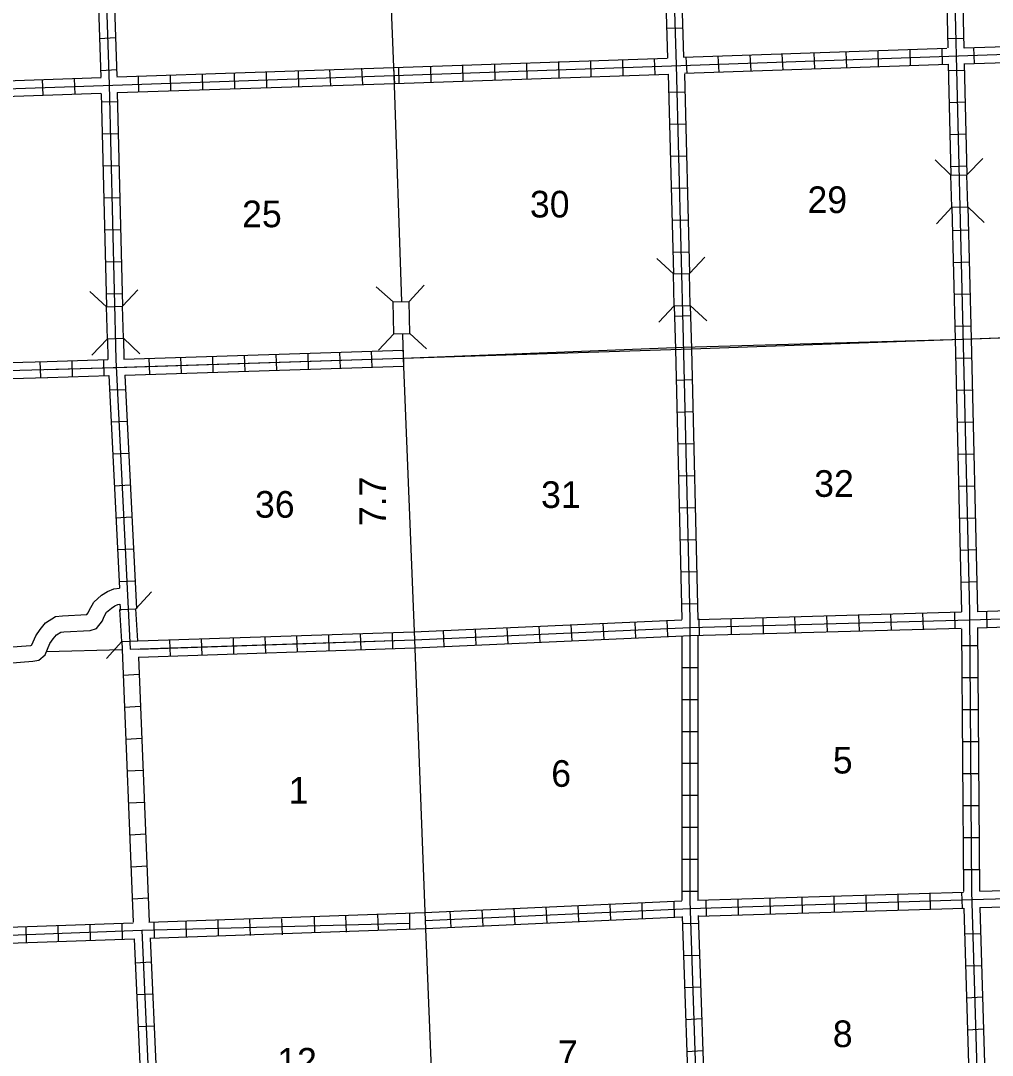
# Model space of a CAD drawing. Extents: x 1896717 to 2422910, y 16172403 to 16701586.
# Drawn here: x 2241761 to 2259990, y 16404125 to 16423538 of the extents above; entities that cross this region are included whole.
import ezdxf

# ---------------------------------------------------------------- set-up
doc = ezdxf.new("R2010")
doc.units = 0
for name, color, linetype in [('L11', 7, 'Continuous'), ('L13', 7, 'Continuous'), ('L14', 7, 'Continuous'), ('L18', 7, 'Continuous'), ('L28', 7, 'Continuous'), ('L3', 7, 'Continuous'), ('L4', 7, 'Continuous'), ('L8', 7, 'Continuous'), ('L9', 7, 'Continuous')]:
    doc.layers.add(name, color=color, linetype=linetype)

msp = doc.modelspace()

# ---------------------------------------------------------------- linework, layer by layer
at = {"layer": 'L11'}
for points in [[(2241316, 16411786), (2241517, 16411786), (2241949, 16411817), (2241967, 16411820), (2241973, 16411825), (2242047, 16411997), (2242129, 16412118), (2242227, 16412241), (2242416, 16412359), (2242547, 16412372), (2243005, 16412394), (2243029, 16412426), (2243048, 16412473), (2243133, 16412628), (2243279, 16412757), (2243390, 16412830), (2243506, 16412876), (2243612, 16412891)], [(2241323, 16411486), (2241528, 16411486), (2241990, 16411519), (2242099, 16411541), (2242219, 16411638), (2242311, 16411852), (2242371, 16411940), (2242430, 16412014), (2242515, 16412067), (2242569, 16412072), (2243063, 16412096), (2243185, 16412132), (2243293, 16412279), (2243319, 16412344), (2243371, 16412438), (2243462, 16412518), (2243528, 16412562), (2243583, 16412583), (2243624, 16412589)]]:
    msp.add_lwpolyline(points, dxfattribs=at)
at = {"layer": 'L13'}
msp.add_line((2242246, 16411701), (2243665, 16411738), dxfattribs=at)
at = {"layer": 'L18'}
for p, q in [((2259215, 16420638), (2258915, 16420929)), ((2259515, 16420646), (2259815, 16420954)), ((2259215, 16420638), (2259515, 16420646)), ((2259232, 16420038), (2259215, 16420638)), ((2259532, 16420046), (2259515, 16420646)), ((2259232, 16420038), (2258940, 16419729)), ((2259232, 16420038), (2259532, 16420046)), ((2259532, 16420046), (2259840, 16419754)), ((2254007, 16418788), (2253698, 16419079)), ((2254307, 16418796), (2254598, 16419104)), ((2254007, 16418788), (2254307, 16418796)), ((2254023, 16418188), (2254007, 16418788)), ((2254323, 16418196), (2254307, 16418796)), ((2243674, 16418179), (2243957, 16418488)), ((2248749, 16418263), (2248432, 16418546)), ((2249049, 16418271), (2249332, 16418579)), ((2243374, 16418171), (2243057, 16418454)), ((2248749, 16418263), (2249049, 16418271)), ((2249065, 16417671), (2249049, 16418271)), ((2243374, 16418171), (2243674, 16418179)), ((2243390, 16417571), (2243374, 16418171)), ((2243690, 16417579), (2243674, 16418179)), ((2248765, 16417663), (2248749, 16418263)), ((2254023, 16418188), (2253732, 16417879)), ((2254023, 16418188), (2254323, 16418196)), ((2254323, 16418196), (2254632, 16417904)), ((2243390, 16417571), (2243099, 16417263)), ((2243390, 16417571), (2243690, 16417579)), ((2243690, 16417579), (2243999, 16417288)), ((2248765, 16417663), (2248474, 16417354)), ((2248765, 16417663), (2249065, 16417671)), ((2249065, 16417671), (2249374, 16417379)), ((2243924, 16412504), (2244215, 16412821)), ((2243624, 16412488), (2243924, 16412504)), ((2243657, 16411888), (2243624, 16412488)), ((2243957, 16411904), (2243924, 16412504)), ((2243657, 16411888), (2243374, 16411571)), ((2243657, 16411888), (2243957, 16411904))]:
    msp.add_line(p, q, dxfattribs=at)
at = {"layer": 'L3'}
for points in [[(2248511, 16428774), (2248765, 16422513), (2248907, 16418271)], [(2248924, 16417663), (2248940, 16417204), (2249149, 16411921), (2249349, 16406654), (2249460, 16403867)]]:
    msp.add_lwpolyline(points, dxfattribs=at)
at = {"layer": 'L4'}
for points in [[(2259595, 16417571), (2264811, 16417763)], [(2254346, 16417384), (2259595, 16417571)], [(2248940, 16417208), (2254345, 16417384)]]:
    msp.add_lwpolyline(points, dxfattribs=at)
at = {"layer": 'L8'}
for p, q in [((2243094, 16427637), (2243265, 16422479)), ((2243393, 16427646), (2243565, 16422496)), ((2253882, 16423396), (2254182, 16423404)), ((2243240, 16423204), (2243540, 16423221)), ((2248765, 16422513), (2269840, 16423238)), ((2259157, 16423204), (2259457, 16423213)), ((2259465, 16423029), (2264390, 16423196)), ((2254198, 16422854), (2259140, 16423021)), ((2256640, 16422938), (2256657, 16422638)), ((2257240, 16422954), (2257257, 16422654)), ((2257840, 16422971), (2257848, 16422679)), ((2258440, 16422996), (2258448, 16422696)), ((2259040, 16423013), (2259048, 16422713)), ((2259640, 16423038), (2259648, 16422738)), ((2248757, 16422663), (2253890, 16422838)), ((2250649, 16422729), (2250657, 16422429)), ((2251249, 16422746), (2251257, 16422446)), ((2251849, 16422771), (2251857, 16422471)), ((2252449, 16422788), (2252457, 16422488)), ((2253049, 16422813), (2253057, 16422513)), ((2253648, 16422829), (2253657, 16422529)), ((2254240, 16422854), (2254257, 16422554)), ((2254840, 16422871), (2254857, 16422571)), ((2255440, 16422896), (2255457, 16422596)), ((2256040, 16422913), (2256057, 16422613)), ((2259457, 16422729), (2264390, 16422896)), ((2243265, 16422604), (2243565, 16422621)), ((2245165, 16422538), (2245174, 16422238)), ((2245765, 16422563), (2245774, 16422263)), ((2246365, 16422579), (2246374, 16422279)), ((2246965, 16422604), (2246974, 16422304)), ((2247557, 16422621), (2247574, 16422321)), ((2248157, 16422646), (2248174, 16422346)), ((2248757, 16422663), (2248774, 16422363)), ((2248774, 16422363), (2253915, 16422538)), ((2248849, 16422663), (2248857, 16422363)), ((2249449, 16422688), (2249457, 16422388)), ((2250049, 16422704), (2250057, 16422404)), ((2254215, 16422554), (2259165, 16422721)), ((2259173, 16422604), (2259473, 16422613)), ((2242166, 16422438), (2242174, 16422138)), ((2242765, 16422454), (2242774, 16422154)), ((2243965, 16422496), (2243974, 16422196)), ((2244565, 16422521), (2244574, 16422221)), ((2253923, 16422196), (2254223, 16422204)), ((2243282, 16422013), (2243582, 16422021)), ((2259182, 16422004), (2259482, 16422013)), ((2253932, 16421596), (2254232, 16421604)), ((2243299, 16421413), (2243599, 16421421)), ((2259198, 16421404), (2259498, 16421413)), ((2253948, 16420996), (2254248, 16421004)), ((2243307, 16420813), (2243607, 16420821)), ((2259215, 16420804), (2259515, 16420813)), ((2253965, 16420396), (2254265, 16420404)), ((2243324, 16420213), (2243624, 16420221)), ((2253982, 16419796), (2254282, 16419804)), ((2243340, 16419613), (2243640, 16419621)), ((2259240, 16419604), (2259540, 16419613)), ((2253998, 16419196), (2254298, 16419204)), ((2243357, 16419013), (2243657, 16419021)), ((2259257, 16419004), (2259557, 16419013)), ((2243365, 16418413), (2243665, 16418421)), ((2259273, 16418404), (2259573, 16418413)), ((2254032, 16417996), (2254332, 16418004)), ((2259290, 16417804), (2259590, 16417813)), ((2243699, 16417188), (2248935, 16417358)), ((2247146, 16417299), (2247156, 16417001)), ((2247743, 16417319), (2247752, 16417020)), ((2248339, 16417338), (2248349, 16417040)), ((2248935, 16417357), (2248945, 16417059)), ((2242137, 16416847), (2242128, 16417145)), ((2242260, 16417146), (2243399, 16417179)), ((2242733, 16416864), (2242725, 16417163)), ((2243330, 16416882), (2243321, 16417180)), ((2244165, 16417202), (2244175, 16416904)), ((2244761, 16417222), (2244771, 16416923)), ((2245358, 16417241), (2245367, 16416943)), ((2245954, 16417260), (2245964, 16416962)), ((2246550, 16417280), (2246560, 16416982)), ((2259298, 16417204), (2259598, 16417213)), ((2243715, 16416888), (2248945, 16417058)), ((2242268, 16416846), (2243415, 16416879)), ((2254057, 16416796), (2254357, 16416804)), ((2243424, 16416613), (2243724, 16416621)), ((2259315, 16416604), (2259615, 16416613)), ((2254073, 16416196), (2254373, 16416204)), ((2243457, 16416013), (2243757, 16416021)), ((2259332, 16416004), (2259632, 16416013)), ((2254090, 16415596), (2254390, 16415604)), ((2243482, 16415413), (2243782, 16415421)), ((2259348, 16415404), (2259648, 16415413)), ((2254098, 16414996), (2254398, 16415004)), ((2243515, 16414813), (2243815, 16414829)), ((2259357, 16414804), (2259657, 16414813)), ((2254115, 16414396), (2254415, 16414404)), ((2243540, 16414213), (2243840, 16414229)), ((2259373, 16414204), (2259673, 16414213)), ((2254132, 16413796), (2254432, 16413804)), ((2243574, 16413613), (2243874, 16413629)), ((2259390, 16413604), (2259690, 16413613)), ((2243607, 16413013), (2243899, 16413029)), ((2254140, 16413196), (2254440, 16413204)), ((2259398, 16413004), (2259698, 16413013)), ((2254157, 16412596), (2254457, 16412604)), ((2259882, 16412454), (2259890, 16412154)), ((2253282, 16412254), (2253299, 16411954)), ((2253882, 16412288), (2253898, 16411988)), ((2254482, 16412313), (2254490, 16412013)), ((2255082, 16412321), (2255090, 16412021)), ((2255682, 16412338), (2255690, 16412038)), ((2256282, 16412354), (2256290, 16412054)), ((2256882, 16412371), (2256890, 16412071)), ((2257482, 16412388), (2257490, 16412088)), ((2258082, 16412404), (2258090, 16412104)), ((2258682, 16412421), (2258690, 16412121)), ((2259282, 16412438), (2259290, 16412138)), ((2243957, 16411904), (2249140, 16412071)), ((2248744, 16411758), (2248734, 16412056)), ((2249690, 16412096), (2249699, 16411796)), ((2250290, 16412121), (2250299, 16411821)), ((2250882, 16412146), (2250899, 16411846)), ((2251482, 16412179), (2251499, 16411879)), ((2252082, 16412204), (2252099, 16411904)), ((2252682, 16412229), (2252699, 16411929)), ((2243969, 16411746), (2249152, 16411921)), ((2244570, 16411617), (2244560, 16411915)), ((2245166, 16411637), (2245156, 16411935)), ((2245763, 16411657), (2245753, 16411955)), ((2246359, 16411677), (2246349, 16411976)), ((2246955, 16411698), (2246945, 16411996)), ((2247551, 16411718), (2247541, 16412016)), ((2248148, 16411738), (2248138, 16412036)), ((2243665, 16411738), (2243874, 16406621)), ((2243974, 16411596), (2249157, 16411771)), ((2259415, 16411813), (2259715, 16411813)), ((2243974, 16411596), (2244174, 16406629)), ((2243685, 16411259), (2243987, 16411275)), ((2254165, 16411404), (2254465, 16411404)), ((2259423, 16411213), (2259723, 16411213)), ((2254165, 16410804), (2254465, 16410804)), ((2243709, 16410659), (2244011, 16410676)), ((2259423, 16410613), (2259723, 16410613)), ((2254165, 16410204), (2254465, 16410204)), ((2243734, 16410060), (2244035, 16410076)), ((2259432, 16410013), (2259732, 16410013)), ((2254165, 16409604), (2254465, 16409604)), ((2243758, 16409460), (2244059, 16409477)), ((2259432, 16409413), (2259732, 16409413)), ((2254165, 16409004), (2254465, 16409004)), ((2243783, 16408860), (2244083, 16408877)), ((2259440, 16408813), (2259740, 16408813)), ((2254165, 16408404), (2254465, 16408404)), ((2243807, 16408261), (2244107, 16408278)), ((2259440, 16408213), (2259740, 16408213)), ((2254165, 16407804), (2254465, 16407804)), ((2243831, 16407661), (2244132, 16407678)), ((2259448, 16407613), (2259748, 16407613)), ((2254165, 16407204), (2254465, 16407204)), ((2243856, 16407062), (2244156, 16407078)), ((2254015, 16407013), (2254023, 16406713)), ((2254615, 16407038), (2254623, 16406738)), ((2255215, 16407054), (2255223, 16406754)), ((2255815, 16407079), (2255823, 16406779)), ((2256415, 16407096), (2256423, 16406796)), ((2257015, 16407113), (2257023, 16406813)), ((2257615, 16407129), (2257623, 16406829)), ((2258215, 16407154), (2258223, 16406854)), ((2258815, 16407171), (2258823, 16406871)), ((2259415, 16407188), (2259423, 16406888)), ((2249815, 16406829), (2249832, 16406529)), ((2250415, 16406854), (2250432, 16406554)), ((2251015, 16406879), (2251032, 16406579)), ((2251615, 16406904), (2251632, 16406604)), ((2252215, 16406938), (2252224, 16406638)), ((2252815, 16406963), (2252824, 16406663)), ((2253415, 16406988), (2253424, 16406688)), ((2244257, 16406629), (2244265, 16406329)), ((2244857, 16406646), (2244865, 16406346)), ((2245457, 16406663), (2245465, 16406363)), ((2246057, 16406671), (2246065, 16406371)), ((2246657, 16406688), (2246665, 16406388)), ((2247265, 16406729), (2247274, 16406429)), ((2247857, 16406738), (2247865, 16406438)), ((2248457, 16406771), (2248465, 16406471)), ((2249057, 16406788), (2249057, 16406488)), ((2241857, 16406538), (2241866, 16406238)), ((2242457, 16406563), (2242466, 16406263)), ((2243057, 16406588), (2243065, 16406288)), ((2243657, 16406604), (2243665, 16406304)), ((2244032, 16406471), (2244524, 16395929)), ((2254182, 16406596), (2254482, 16406604)), ((2243890, 16406313), (2244115, 16401404)), ((2244190, 16406321), (2244415, 16401421)), ((2259473, 16406404), (2259773, 16406413)), ((2243907, 16405863), (2244207, 16405879)), ((2254198, 16405996), (2254498, 16406004)), ((2259490, 16405804), (2259790, 16405813)), ((2243940, 16405263), (2244240, 16405279)), ((2254224, 16405396), (2254515, 16405413)), ((2259507, 16405204), (2259807, 16405221)), ((2243965, 16404663), (2244265, 16404679)), ((2254240, 16404796), (2254540, 16404813)), ((2259523, 16404604), (2259823, 16404621)), ((2254257, 16404196), (2254557, 16404213))]:
    msp.add_line(p, q, dxfattribs=at)
for points in [[(2258957, 16438805), (2259182, 16428313), (2259440, 16417713), (2259565, 16412446), (2259598, 16407196), (2259757, 16401979), (2259965, 16396529)], [(2242890, 16437605), (2243057, 16433105), (2243240, 16427788), (2243424, 16422338), (2243549, 16417179), (2243815, 16411746)], [(2253765, 16435996), (2253823, 16433163), (2253890, 16428171), (2254057, 16422704), (2254190, 16417563), (2254315, 16412304), (2254315, 16407029), (2254490, 16401771)], [(2259040, 16428005), (2259157, 16423029)], [(2259340, 16428030), (2259457, 16423021)], [(2253748, 16427863), (2253898, 16422838)], [(2254048, 16427871), (2254198, 16422854)], [(2259465, 16422738), (2259515, 16420654)], [(2243565, 16422488), (2248757, 16422663)], [(2253907, 16422538), (2254007, 16418788)], [(2254215, 16422538), (2254307, 16418796)], [(2259165, 16422721), (2259215, 16420646)], [(2217400, 16421363), (2222458, 16421571), (2232807, 16421988), (2240757, 16422238), (2248765, 16422513)], [(2238249, 16422313), (2240749, 16422388), (2243274, 16422471)], [(2243574, 16422188), (2248774, 16422363)], [(2240916, 16422096), (2243265, 16422179)], [(2243274, 16422171), (2243374, 16418179)], [(2243574, 16422188), (2243674, 16418179)], [(2259232, 16420038), (2259294, 16417560)], [(2259532, 16420046), (2259594, 16417571)], [(2254023, 16418188), (2254045, 16417375)], [(2254323, 16418196), (2254345, 16417384)], [(2248940, 16417204), (2254198, 16417413), (2259448, 16417563), (2264682, 16417754), (2269923, 16417929)], [(2243390, 16417571), (2243399, 16417179)], [(2243690, 16417579), (2243699, 16417188)], [(2259295, 16417560), (2259415, 16412446)], [(2259595, 16417571), (2259715, 16412454)], [(2254046, 16417375), (2254165, 16412304)], [(2254346, 16417384), (2254465, 16412304)], [(2217558, 16416038), (2222566, 16416246), (2227966, 16416379), (2233024, 16416638), (2238332, 16416888), (2243557, 16417029), (2248940, 16417204)], [(2241116, 16417113), (2242260, 16417146)], [(2243704, 16417038), (2248940, 16417208)], [(2242264, 16416996), (2243704, 16417038)], [(2241124, 16416813), (2242264, 16416842)], [(2243415, 16416879), (2243612, 16412891)], [(2243715, 16416888), (2243932, 16412504)], [(2243624, 16412589), (2243632, 16412471)], [(2249149, 16411921), (2254323, 16412154), (2259573, 16412296), (2264990, 16412471), (2270081, 16412621)], [(2254465, 16412304), (2259415, 16412446)], [(2259707, 16412454), (2263957, 16412588)], [(2249140, 16412071), (2254165, 16412296)], [(2259707, 16412146), (2263957, 16412288)], [(2249157, 16411771), (2254332, 16412004), (2259407, 16412138)], [(2259415, 16412129), (2259448, 16407196)], [(2259715, 16412154), (2259748, 16407213)], [(2243657, 16411896), (2243665, 16411738)], [(2254165, 16411988), (2254165, 16407029)], [(2254465, 16412004), (2254465, 16407038)], [(2249349, 16406654), (2254323, 16406879), (2259607, 16407046), (2264915, 16407196), (2270206, 16407463)], [(2259748, 16407204), (2262873, 16407288)], [(2249340, 16406804), (2254165, 16407021)], [(2254457, 16407038), (2259448, 16407188)], [(2254473, 16406738), (2259457, 16406888)], [(2259457, 16406888), (2259582, 16402713)], [(2259757, 16406896), (2262882, 16406988)], [(2259757, 16406896), (2259882, 16402721)], [(2244165, 16406621), (2249340, 16406804)], [(2249357, 16406504), (2254174, 16406721)], [(2254174, 16406729), (2254315, 16402554)], [(2254473, 16406746), (2254615, 16402571)], [(2217850, 16405479), (2222908, 16405713), (2228191, 16405929), (2233482, 16406071), (2238716, 16406271), (2244032, 16406471), (2249057, 16406604)], [(2241524, 16406529), (2243874, 16406613)], [(2244182, 16406321), (2249357, 16406504)], [(2241532, 16406229), (2243890, 16406313)]]:
    msp.add_lwpolyline(points, dxfattribs=at)
at = {"layer": 'L9'}
msp.add_line((2243815, 16411746), (2249149, 16411921), dxfattribs=at)

# ---------------------------------------------------------------- texts
at = {"layer": 'L14'}
for s, p in [('29', (2256523, 16419929)), ('30', (2251315, 16419846)), ('25', (2245915, 16419663)), ('32', (2256648, 16414604)), ('31', (2251524, 16414396)), ('36', (2246157, 16414213)), ('5', (2256998, 16409413)), ('6', (2251715, 16409163)), ('1', (2246790, 16408846)), ('8', (2256998, 16404279)), ('7', (2251840, 16403904)), ('12', (2246574, 16403763))]:
    msp.add_text(s, height=500, rotation=359.9999, dxfattribs=at).set_placement(p)
at = {"layer": 'L28'}
msp.add_text('7.7', height=500, rotation=90.0001, dxfattribs=at).set_placement((2248615, 16414054))

doc.saveas('drawing.dxf')
